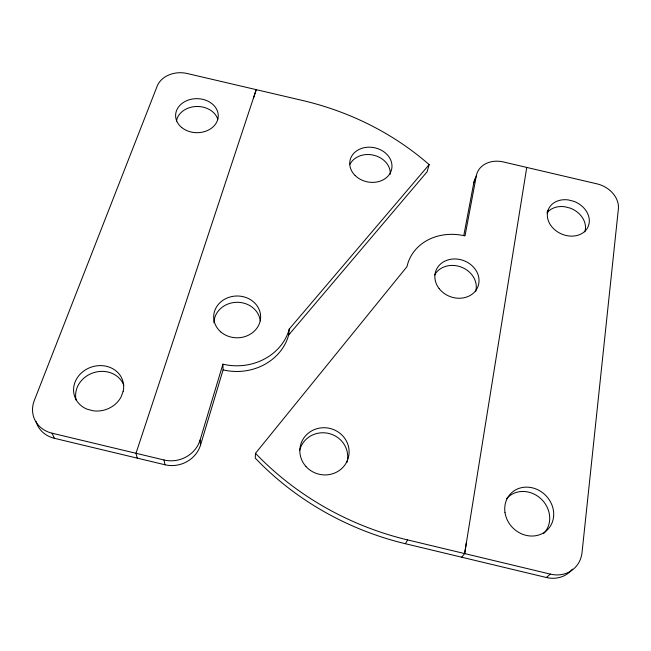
<?xml version="1.0" encoding="UTF-8"?>
<svg xmlns="http://www.w3.org/2000/svg" width="651" height="651" viewBox="0 0 651 651"><rect width="100%" height="100%" fill="white"/><g stroke="black" fill="none" stroke-linecap="round" stroke-linejoin="round"><path stroke-width="0.98" d="M546.344 577.494L550.396 574.117A30.312 26.903 48.7 0 0 582.051 552.43L618.377 208.947A24.624 19.546 24.6 0 0 597.008 183.859L503.361 161.953A24.356 19.676 19.4 0 0 476.369 175.68L464.993 235.906A51.535 44.122 20.5 0 0 407.005 266.625L255.501 453.308L255.265 458.109A270.45 233.969 21.1 0 0 405.394 543.723L546.344 577.494A29.922 26.618 49.1 0 0 572.367 569.161M223.09 369.882A53.244 47.547 -0.7 0 0 288.662 335.005L289.28 329.015L429.155 164.622A286.326 256.779 -1.5 0 0 302.316 100.425L187.195 73.506A24.225 19.042 0.3 0 0 157.184 86.127L34.308 400.471A29.702 26.121 -21.6 0 0 52.056 433.2L54.415 438.31L164.947 464.765A28.693 26.545 -17 0 0 200.541 445.032L223.09 369.882L222.919 364.178A53.878 47.979 -0.5 0 0 289.28 329.015M461.714 557.175L464.651 553.578L466.368 542.543M464.651 553.578L526.749 167.421M548.077 210.249L547.304 214.781A21.654 17.455 24.1 0 0 566.313 235.54A21.654 17.455 24.1 0 0 588.992 223.985A21.654 17.455 24.1 0 0 573.759 201.305L568.38 199.938A21.654 17.455 24.1 0 0 548.077 210.249L547.239 211.933M463.789 235.564L473.806 182.744A24.095 19.546 19.5 0 1 475.539 177.951M429.155 164.622L427.097 171.799L288.662 335.005M200.541 445.032L200.077 440.068L222.919 364.178M253.418 98.35L256.225 89.643L135.994 453.283L137.28 458.149M473.806 182.744L476.369 175.68M405.394 543.723L407.599 539.915L550.396 574.117M52.056 433.2L164.011 459.988A29.051 26.829 -16.4 0 0 200.077 440.068M164.011 459.988L164.947 464.765M434.64 274.966A22.207 19.074 20.6 0 1 461.876 267.333A22.207 19.074 20.6 0 1 475.572 291.746M299.663 450.419A24.396 23.298 13.8 0 1 329.072 433.525A24.396 23.298 13.8 0 1 346.983 462.308M506.486 498.78A25.462 22.85 45.1 0 1 541.087 498.91A25.462 22.85 45.1 0 1 543.512 533.69M407.599 539.915A273.607 235.898 20.9 0 1 255.501 453.308M546.848 213.032A21.418 17.333 24.2 0 1 564.816 206.758L570.146 208.108A21.418 17.333 24.2 0 1 584.834 231.886M213.951 322.855A23.208 20.726 -0.7 0 1 236.158 302.316A23.208 20.726 -0.7 0 1 260.262 320.959M350.043 164.223A21.035 17.325 11.4 0 1 373.951 155.272A21.035 17.325 11.4 0 1 390.283 174.24M176.445 121.062A21.101 16.91 0.7 0 1 196.089 106.495A21.101 16.91 0.7 0 1 217.792 119.247M54.415 438.31A29.328 25.853 -22 0 1 35.943 421.278M76.159 400.186A24.998 22.224 -18.2 0 1 93.801 372.632A24.998 22.224 -18.2 0 1 123.82 385.302M123.161 391.316L121.029 397.045A25.316 22.443 -17.9 0 1 93.337 410.83L87.112 409.202A25.316 22.443 -17.9 0 1 75.394 381.283A25.316 22.443 -17.9 0 1 105.869 366.163A25.316 22.443 -17.9 0 1 123.161 391.316M439.116 288.548A22.46 19.229 20.4 0 0 477.159 288.312A22.46 19.229 20.4 0 0 454.544 258.952A22.46 19.229 20.4 0 0 439.116 288.548M305.856 466.385A24.705 23.534 13.7 0 0 347.764 459.541A24.705 23.534 13.7 0 0 319.812 428.057A24.705 23.534 13.7 0 0 305.856 466.385M504.964 512.329A25.78 23.094 44.6 0 0 544.301 532.388A25.78 23.094 44.6 0 0 538.377 490.048A25.78 23.094 44.6 0 0 504.964 512.329M220.73 331.864A23.485 20.905 -0.5 0 0 259.904 322.058A23.485 20.905 -0.5 0 0 230.845 296.775A23.485 20.905 -0.5 0 0 220.73 331.864M355.153 175.526A21.263 17.439 11.4 0 0 390.95 171.49A21.263 17.439 11.4 0 0 366.448 147.329A21.263 17.439 11.4 0 0 355.153 175.526M181.727 127.539A21.328 17.016 0.8 0 0 217.483 120.329A21.328 17.016 0.8 0 0 191.581 99.18A21.328 17.016 0.8 0 0 181.727 127.539"/></g></svg>
